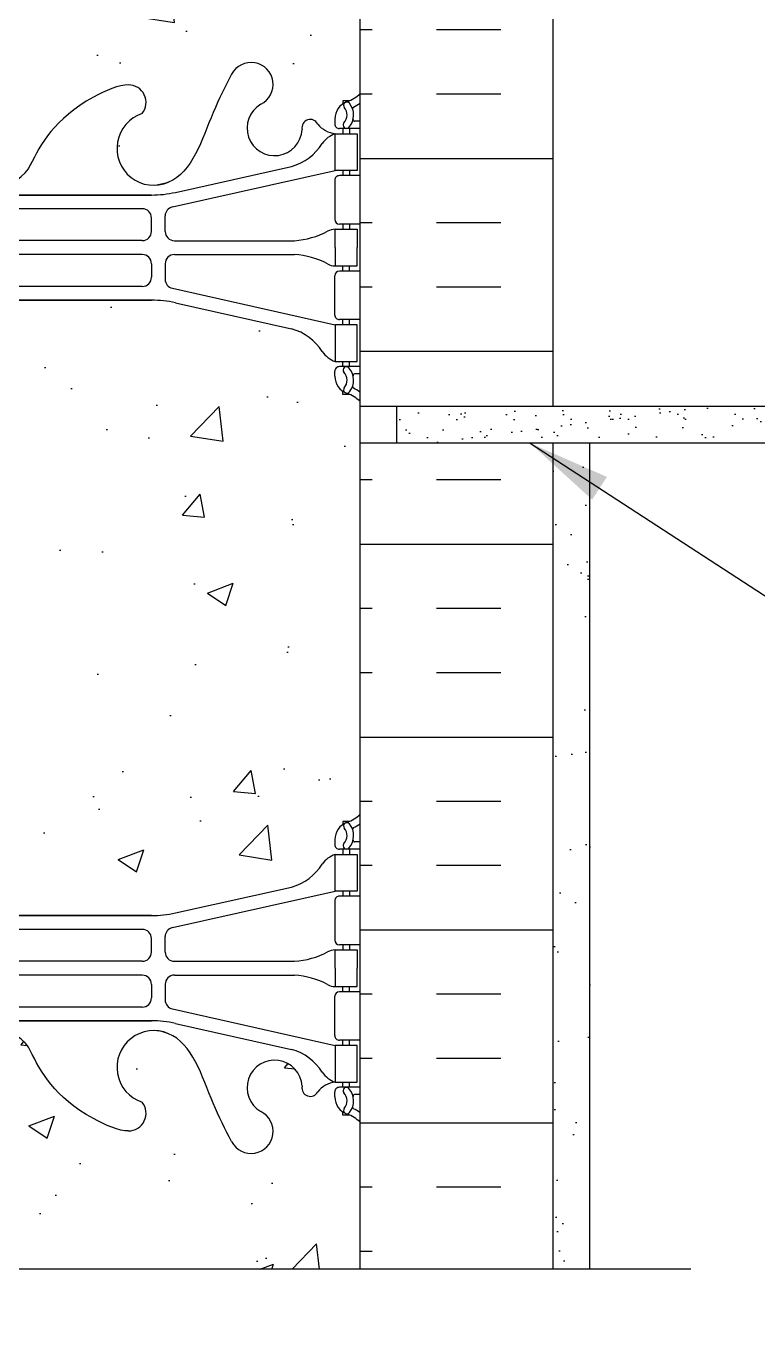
# Model space of a CAD drawing. Header units: inches. Extents: x 155.9 to 213, y 121.3 to 197.1.
# Drawn here: x 183.34 to 193.3, y 150.13 to 168.04 of the extents above; entities that cross this region are included whole.
import ezdxf

# ---------------------------------------------------------------- set-up
doc = ezdxf.new("R2010")
doc.units = ezdxf.units.IN
doc.header["$LTSCALE"] = 0.5
doc.header["$MEASUREMENT"] = 0
for name, color, linetype in [('HATCH', 12, 'Continuous'), ('line25', 2, 'Continuous'), ('LINE50', 5, 'Continuous'), ('LINE9', 9, 'Continuous'), ('TEXT', 4, 'Continuous'), ('Web_Edge', 9, 'Continuous')]:
    doc.layers.add(name, color=color, linetype=linetype)
doc.styles.add('DIM', font='romans.shx', dxfattribs={"width": 0.7})
doc.dimstyles.new('ext_12', dxfattribs={"dimscale": 12, "dimtxt": 0.075, "dimasz": 0.09375, "dimexe": 0.09375, "dimexo": 0.0625, "dimgap": 0.0625, "dimtad": 1, "dimdec": 1, "dimzin": 2, "dimdsep": 46, "dimlunit": 4, "dimtxsty": 'DIM', "dimcen": 0.09, "dimdle": 0.09375, "dimclrt": 4, "dimadec": 0, "dimazin": 0, "dimtfac": 1, "dimtdec": 1, "dimtmove": 2, "dimatfit": 3, "dimfxl": 1, "dimfrac": 2, "dimtolj": 1, "dimtzin": 0, "dimarcsym": 0})
pattern_1 = [(49.99999999999999, (0, 0), (3.586300913003767, -0.3137606749129755), [0.375, -4.125]), (355, (0, 0), (-0.693756668065, 3.760960668500059), [0.3, -3.3]), (100.45144446, (0.298858405, -0.02614672), (2.89254423363556, 3.447199954843147), [0.3187009599999999, -3.505710559999999]), (46.18420000000001, (0, 1), (5.336206653357862, -0.8275964039653827), [0.5625, -6.1875]), (96.63563549, (0.444683725, 0.931033465), (4.673309728371142, 4.870593003872752), [0.47805171, -5.258568799999999]), (351.1841639899999, (0, 1), (4.673309725273866, 4.870593001349951), [0.45, -4.950000005]), (21, (0.5, 0.75), (2.984535260592308, -2.013094453326694), [0.375, -4.125]), (326.0000000000001, (0.5, 0.75), (1.216576659607909, 3.625750225234265), [0.3, -3.3]), (71.45144474, (0.74871127, 0.58224213), (4.201111883649856, 1.612655764031769), [0.31870095, -3.50571056]), (37.50000000000001, (0, 0), (0.06079927658645334, 1.664469269156557), [0, -3.26, 0, -3.35, 0, -3.3125]), (7.499999999999999, (0, 0), (1.315347687210743, 1.972058559411801), [0, -1.91, 0, -3.185, 0, -1.2625]), (327.5, (-1.115, 0), (2.669112180862045, -0.1127743586718988), [0, -1.25, 0, -3.9, 0, -5.175]), (317.5, (-1.615, 0), (2.915930846711931, 0.5005249116615886), [0, -1.625, 0, -2.59, 0, -3.675])]

# ---------------------------------------------------------------- blocks, each defined once
blk = doc.blocks.new('12-inch Hinge Pin Web')
at = {"layer": 'Web_Edge'}
for p, q in [((361.6774301884137, 208.9047742331155), (361.5874301884131, 208.9047742331224)), ((361.5874301884131, 208.9047742331224), (361.5874301884103, 208.8630481731983)), ((361.4774301883943, 208.6559250214344), (361.4774301883907, 208.5884250214182)), ((361.8234331852735, 208.6259250214153), (361.7455546520048, 208.6259250214154)), ((361.8234331852735, 208.5259250214154), (361.5399301883907, 208.5259250214153)), ((361.5874301883885, 208.5259250214153), (361.587430188384, 208.4559250214153)), ((361.6774301884137, 208.5259250214153), (361.6774301884137, 208.4559250214153)), ((359.3082205125368, 207.6575757747597), (360.8890160885232, 208.0105349874595)), ((359.264866896968, 207.4592951719615), (361.4824301883985, 207.9559250214153)), ((361.4774301883907, 207.8234250214154), (361.4774301883907, 207.2884250214154)), ((361.8234331852735, 207.8859250214153), (361.5399301883907, 207.8859250214154)), ((361.5874301883503, 207.9559250214153), (361.5874301883458, 207.8859250214154)), ((361.6774301884137, 207.9559250214153), (361.6774301884137, 207.8859250214154)), ((355.8234331852739, 207.6215278584329), (358.9813500539315, 207.6215278584328)), ((358.9813500539315, 207.621527858433), (356.823429071391, 207.6215278584329)), ((358.8546844347232, 207.4348943433814), (356.1354033572399, 207.4348943433815)), ((358.979684434724, 207.1258960433812), (358.9796844347231, 207.3098943433814)), ((359.1671843447228, 207.1250288084329), (359.1671843447223, 207.3373166613615)), ((361.8234331852735, 207.2259250214153), (361.5399301883907, 207.2259250214154)), ((361.587430188303, 207.2259250214154), (361.5874301882985, 207.1559250214155)), ((361.6774301884141, 207.2259250214155), (361.6774301884141, 207.1559250214155)), ((358.854684434724, 207.0008960433815), (356.1354033572399, 207.0008960433816)), ((359.2921843447227, 207.0000288084329), (360.9297060885217, 207.0000288084329)), ((358.854684434724, 206.8109539994495), (356.1354033572399, 206.8109539994494)), ((359.2921843447227, 206.8118212343981), (360.9297060885217, 206.8118212343981)), ((358.979684434724, 206.6859539994497), (358.9796844347231, 206.5019556994496)), ((359.1671843447228, 206.6868212343981), (359.1671843447223, 206.4745333814694)), ((361.8234331852735, 206.5859250214156), (361.5399301883907, 206.5859250214155)), ((361.587430188303, 206.5859250214155), (361.5874301882985, 206.6559250214155)), ((361.6774301884141, 206.5859250214154), (361.6774301884141, 206.6559250214155)), ((361.4774301883907, 205.9884250214155), (361.4774301883907, 206.5234250214155)), ((358.8546844347232, 206.3769556994495), (356.1354033572399, 206.3769556994494)), ((359.264866896968, 206.3525548708694), (361.4824301883985, 205.8559250214156)), ((355.8234331852739, 206.190322184398), (358.9813500539315, 206.1903221843981)), ((358.9813500539315, 206.190322184398), (356.823429071391, 206.190322184398)), ((359.3082205125368, 206.1542742680712), (360.8890160885232, 205.8013150553714)), ((361.8234331852735, 205.9259250214156), (361.5399301883907, 205.9259250214155)), ((361.5874301883503, 205.8559250214156), (361.5874301883458, 205.9259250214155)), ((361.6774301884137, 205.8559250214156), (361.6774301884137, 205.9259250214156)), ((361.5874301883885, 205.2859250214157), (361.587430188384, 205.3559250214156)), ((361.6774301884137, 205.2859250214157), (361.6774301884137, 205.3559250214156)), ((361.4774301883943, 205.1559250213966), (361.4774301883907, 205.2234250214128)), ((361.8234331852735, 205.2859250214156), (361.5399301883907, 205.2859250214156)), ((361.8234331852735, 205.1859250214157), (361.7455546520048, 205.1859250214156)), ((361.5874301884131, 204.9070758097086), (361.5874301884103, 204.9488018696327)), ((361.6774301884137, 204.9070758097155), (361.5874301884131, 204.9070758097086)), ((361.6774301884137, 199.0970960414253), (361.5874301884131, 199.0970960414322)), ((361.5874301884131, 199.0970960414322), (361.5874301884103, 199.0553699815081)), ((361.4774301883943, 198.8482468297442), (361.4774301883907, 198.780746829728)), ((361.8234331852735, 198.7182468297252), (361.5399301883907, 198.7182468297251)), ((361.5874301883885, 198.7182468297251), (361.587430188384, 198.6482468297252)), ((361.6774301884137, 198.7182468297251), (361.6774301884137, 198.6482468297252)), ((361.8234331852735, 198.8182468297251), (361.7455546520048, 198.8182468297252)), ((359.264866896968, 197.6516169802713), (361.4824301883985, 198.1482468297251)), ((359.3082205125368, 197.8498975830695), (360.8890160885232, 198.2028567957694)), ((361.5874301883503, 198.1482468297251), (361.5874301883458, 198.0782468297253)), ((361.6774301884137, 198.1482468297251), (361.6774301884137, 198.0782468297252)), ((361.4774301883907, 198.0157468297253), (361.4774301883907, 197.4807468297252)), ((361.8234331852735, 198.0782468297251), (361.5399301883907, 198.0782468297253)), ((355.8234331852739, 197.8138496667428), (358.9813500539315, 197.8138496667426)), ((358.9813500539315, 197.8138496667428), (356.823429071391, 197.8138496667428)), ((358.8546844347232, 197.6272161516912), (356.1354033572399, 197.6272161516913)), ((358.979684434724, 197.3182178516911), (358.9796844347231, 197.5022161516912)), ((359.1671843447228, 197.3173506167427), (359.1671843447223, 197.5296384696714)), ((361.8234331852735, 197.4182468297252), (361.5399301883907, 197.4182468297252)), ((361.587430188303, 197.4182468297252), (361.5874301882985, 197.3482468297253)), ((361.6774301884141, 197.4182468297253), (361.6774301884141, 197.3482468297253)), ((358.854684434724, 197.1932178516913), (356.1354033572399, 197.1932178516914)), ((359.2921843447227, 197.1923506167427), (360.9297060885217, 197.1923506167427)), ((358.854684434724, 197.0032758077593), (356.1354033572399, 197.0032758077592)), ((359.2921843447227, 197.0041430427079), (360.9297060885217, 197.0041430427079)), ((358.979684434724, 196.8782758077595), (358.9796844347231, 196.6942775077594)), ((359.1671843447228, 196.8791430427079), (359.1671843447223, 196.6668551897792)), ((361.4774301883907, 196.1807468297253), (361.4774301883907, 196.7157468297254)), ((361.8234331852735, 196.7782468297254), (361.5399301883907, 196.7782468297254)), ((361.587430188303, 196.7782468297254), (361.5874301882985, 196.8482468297253)), ((361.6774301884141, 196.7782468297253), (361.6774301884141, 196.8482468297253)), ((358.8546844347232, 196.5692775077594), (356.1354033572399, 196.5692775077592)), ((359.264866896968, 196.5448766791793), (361.4824301883985, 196.0482468297255)), ((355.8234331852739, 196.3826439927079), (358.9813500539315, 196.3826439927079)), ((358.9813500539315, 196.3826439927078), (356.823429071391, 196.3826439927078)), ((359.3082205125368, 196.3465960763811), (360.8890160885232, 195.9936368636812)), ((361.8234331852735, 196.1182468297255), (361.5399301883907, 196.1182468297253)), ((361.5874301883503, 196.0482468297255), (361.5874301883458, 196.1182468297253)), ((361.6774301884137, 196.0482468297255), (361.6774301884137, 196.1182468297254)), ((361.8234331852735, 195.4782468297254), (361.5399301883907, 195.4782468297255)), ((361.5874301883885, 195.4782468297255), (361.587430188384, 195.5482468297255)), ((361.6774301884137, 195.4782468297255), (361.6774301884137, 195.5482468297255)), ((361.4774301883943, 195.3482468297064), (361.4774301883907, 195.4157468297226)), ((361.8234331852735, 195.3782468297255), (361.7455546520048, 195.3782468297254)), ((361.5874301884131, 195.0993976180184), (361.5874301884103, 195.1411236779425)), ((361.6774301884137, 195.0993976180253), (361.5874301884131, 195.0993976180184))]:
    blk.add_line(p, q, dxfattribs=at)
for points in [[(361.7824301883987, 207.9559250214153), (361.4824301883985, 207.9559250214153), (361.4824301883985, 208.4559250214153), (361.7824301883987, 208.4559250214153)], [(361.7824301883987, 205.8559250214156), (361.4824301883985, 205.8559250214156), (361.4824301883985, 205.3559250214156), (361.7824301883987, 205.3559250214156)], [(361.7824301883987, 198.1482468297251), (361.4824301883985, 198.1482468297251), (361.4824301883985, 198.6482468297252), (361.7824301883987, 198.6482468297252)], [(361.7824301883987, 196.0482468297255), (361.4824301883985, 196.0482468297255), (361.4824301883985, 195.5482468297255), (361.7824301883987, 195.5482468297255)]]:
    blk.add_lwpolyline(points, close=True, dxfattribs=at)
for points in [[(361.4824301883134, 206.9059250214155), (361.4824301883134, 207.1559250214155), (361.7824301883136, 207.1559250214155), (361.7824301883136, 206.9059250214155)], [(361.4824301883134, 206.9059250214155), (361.4824301883134, 206.6559250214155), (361.7824301883136, 206.6559250214155), (361.7824301883136, 206.9059250214155)], [(361.4824301883134, 197.0982468297253), (361.4824301883134, 197.3482468297253), (361.7824301883136, 197.3482468297253), (361.7824301883136, 197.0982468297253)], [(361.4824301883134, 197.0982468297253), (361.4824301883134, 196.8482468297253), (361.7824301883136, 196.8482468297253), (361.7824301883136, 197.0982468297253)]]:
    blk.add_lwpolyline(points, dxfattribs=at)
for centre, radius, start, end in [((360.3374263180354, 209.1260630953563), 0.2998437988832181, 296.0574849726507, 152.4030314163766), ((358.6646000871478, 208.8790913574379), 0.2420270174843613, 321.7672916529428, 90.00000001035363), ((361.7274301883943, 208.6559250214153), 0.2500000000000014, 109.4712206352944, 179.9999999956455), ((361.4774301883843, 209.3630318025983), 0.5000000000000028, 289.4712206352943, 313.7891111703717), ((359.0109331852739, 208.2543425066669), 0.5, 108.2063345100104, 293.7861334876688), ((360.6573898695069, 208.5323721380936), 0.375, 120.1324709787023, 357.0762926848859), ((361.6414891509942, 208.8413811210873), 0.04500919725254076, 40.81210079798057, 218.5519993540077), ((361.4837227799392, 208.7104844277484), 0.1600000000000009, 317.5391321572474, 39.99992280104471), ((361.4837227799392, 208.7104844277484), 0.2500000000000014, 317.539132157214, 39.88548800373672), ((361.7395123989434, 208.8000141938874), 0.02103171283708733, 116.0042723403112, 196.5359959553802), ((361.4774301883843, 209.3630318025983), 0.6000000000000033, 294.9252292854779, 305.2167839521497), ((356.8859331852739, 208.2543425066669), 0.5, 135.8124932882481, 335.1810110614371), ((361.1427394444863, 208.5371772498061), 0.1133920476497537, 25.94305594483352, 192.1844276949005), ((361.5199658704679, 208.8054763707479), 0.3515609097277899, 218.4668593616773, 263.8709246302991), ((361.5399301883907, 208.5884250214153), 0.06250000000000035, 179.9999999973994, 270), ((361.6349591894103, 208.5720916950984), 0.04500000000006074, 137.5391321572821, 317.5391321569778), ((361.7453506561813, 208.6455074806217), 0.01958352171754361, 164.5099000626858, 270.5968441877207), ((361.6048388395564, 208.113321158895), 0.3638149041640676, 109.6612587265501, 145.022486251822), ((360.6817199442382, 208.7245512102296), 0.7434990637615112, 286.1892885424992, 327.2080834721866), ((361.5399301883907, 207.8234250214154), 0.06250000000000035, 89.99999999996743, 180), ((358.9813500539315, 209.121527858433), 1.500000000000008, 270, 282.5865204707835), ((359.2921843447223, 207.3373166613615), 0.1250000000000007, 102.6232700966035, 180), ((358.8546844347232, 207.3098943433814), 0.1250000000000007, 0, 90), ((361.5399301883907, 207.2884250214154), 0.06250000000000035, 180, 269.9999999999674), ((358.854684434724, 207.1258960433815), 0.1250000000000007, 270, 359.9999999998876), ((359.2921843447227, 207.1250288084329), 0.1250000000000007, 180, 270), ((360.8409552688993, 208.1668798243626), 1.170221347164704, 274.3495487562723, 297.3634518219331), ((361.4865529434003, 206.937241362026), 0.2187225182587982, 91.0800463449481, 119.506253411444), ((358.854684434724, 206.6859539994495), 0.1250000000000007, 1.123626357867431e-10, 90), ((359.2921843447227, 206.6868212343981), 0.1250000000000007, 90, 180), ((360.8409552688993, 205.6449702184683), 1.170221347164704, 62.63654817806689, 85.65045124372773), ((361.4865529434003, 206.8746086808049), 0.2187225182587982, 240.493746588556, 268.9199536550519), ((361.5399301883907, 206.5234250214155), 0.06250000000000035, 90.00000000003257, 180), ((358.8546844347232, 206.5019556994496), 0.1250000000000007, 270, 0), ((359.2921843447223, 206.4745333814694), 0.1250000000000007, 180, 257.3767299033964), ((358.9813500539315, 204.690322184398), 1.500000000000008, 77.41347952921328, 90), ((361.5399301883907, 205.9884250214155), 0.06250000000000035, 180, 270.0000000000326), ((360.6817199442382, 205.0872988326014), 0.7434990637615112, 32.79191652781341, 73.81071145750072), ((361.6048388395564, 205.6985288839359), 0.3638149041640676, 214.977513748178, 250.3387412734565), ((361.5399301883907, 205.2234250214156), 0.06250000000000035, 90, 180.0000000026006), ((361.7274301883943, 205.1559250214156), 0.2500000000000014, 180.0000000043545, 250.5287793647056), ((361.6349591894103, 205.2397583477325), 0.04500000000006074, 42.46086784302224, 222.4608678427179), ((361.4837227799392, 205.1013656150825), 0.1600000000000009, 320.0000771989552, 42.46086784275256), ((361.4837227799392, 205.1013656150825), 0.2500000000000014, 320.1145119962633, 42.46086784278597), ((361.7453506561813, 205.1663425622093), 0.01958352171754361, 89.40315581227925, 195.4900999373142), ((361.6414891509942, 204.9704689217436), 0.04500919725254076, 141.448000645991, 319.1878992020194), ((361.7395123989434, 205.0118358489436), 0.02103171283708733, 163.4640040446199, 243.9957276596888), ((361.4774301883843, 204.4488182402326), 0.6000000000000033, 54.78321604785024, 65.07477071452212), ((361.4774301883843, 204.4488182402326), 0.5000000000000028, 46.21088882962825, 70.52877936470564), ((361.7274301883943, 198.8482468297251), 0.2500000000000014, 109.4712206352944, 179.9999999956455), ((361.6414891509942, 199.0337029293971), 0.04500919725254076, 40.81210079798057, 218.5519993540077), ((361.4774301883843, 199.5553536109081), 0.5000000000000028, 289.4712206352943, 313.7891111703717), ((361.4837227799392, 198.9028062360583), 0.2500000000000014, 317.5391321572152, 39.88548800373672), ((361.4774301883843, 199.5553536109081), 0.6000000000000033, 294.9252292854779, 305.2167839521497), ((361.4837227799392, 198.9028062360583), 0.1600000000000009, 317.5391321572474, 39.99992280104347), ((361.7395123989434, 198.9923360021972), 0.02103171283708733, 116.0042723403112, 196.5359959553818), ((361.5399301883907, 198.7807468297251), 0.06250000000000035, 179.999999997401, 270), ((361.6349591894103, 198.7644135034083), 0.04500000000006074, 137.5391321572821, 317.5391321569778), ((361.7453506561813, 198.8378292889315), 0.01958352171754361, 164.5099000626874, 270.5968441877207), ((360.6817199442382, 198.9168730185394), 0.7434990637615112, 286.1892885424992, 327.2080834721852), ((361.6048388395564, 198.3056429672049), 0.3638149041640676, 109.6612587265434, 145.022486251822), ((361.5399301883907, 198.0157468297253), 0.06250000000000035, 89.99999999996743, 180), ((358.9813500539315, 199.3138496667428), 1.500000000000008, 270, 282.5865204707868), ((358.8546844347232, 197.5022161516912), 0.1250000000000007, 0, 90), ((359.2921843447223, 197.5296384696714), 0.1250000000000007, 102.6232700966035, 180), ((361.5399301883907, 197.4807468297252), 0.06250000000000035, 180, 269.9999999999674), ((358.854684434724, 197.3182178516913), 0.1250000000000007, 270, 359.9999999998893), ((359.2921843447227, 197.3173506167427), 0.1250000000000007, 180, 270), ((360.8409552688993, 198.3592016326724), 1.170221347164704, 274.3495487562723, 297.3634518219331), ((361.4865529434003, 197.1295631703358), 0.2187225182587982, 91.0800463449481, 119.5062534114412), ((358.854684434724, 196.8782758077593), 0.1250000000000007, 1.107341917898338e-10, 90), ((359.2921843447227, 196.8791430427079), 0.1250000000000007, 90, 180), ((360.8409552688993, 195.8372920267782), 1.170221347164704, 62.63654817806689, 85.65045124372773), ((361.4865529434003, 197.0669304891148), 0.2187225182587982, 240.4937465885588, 268.9199536550519), ((361.5399301883907, 196.7157468297254), 0.06250000000000035, 90.00000000003257, 180), ((358.8546844347232, 196.6942775077594), 0.1250000000000007, 270, 0), ((359.2921843447223, 196.6668551897792), 0.1250000000000007, 180, 257.3767299033997), ((358.9813500539315, 194.8826439927078), 1.500000000000008, 77.41347952921645, 90), ((356.8859331852739, 195.7498293444739), 0.5, 24.8189889385629, 224.1875067117553), ((359.0109331852739, 195.7498293444739), 0.5, 66.21386651233118, 251.7936654899896), ((361.5399301883907, 196.1807468297253), 0.06250000000000035, 180, 270.0000000000326), ((360.6817199442382, 195.2796206409112), 0.7434990637615112, 32.79191652781478, 73.81071145750072), ((360.6573898695069, 195.4717997130471), 0.375, 2.923707315112467, 239.8675290213013), ((361.6048388395564, 195.8908506922457), 0.3638149041640676, 214.977513748178, 250.3387412734499), ((361.1427394444863, 195.4669946013346), 0.1133920476497537, 167.8155723050995, 334.056944055165), ((361.5199658704679, 195.1986954803929), 0.3515609097277899, 96.12907536970084, 141.5331406383239), ((361.5399301883907, 195.4157468297255), 0.06250000000000035, 90, 180.000000002599), ((361.6349591894103, 195.4320801560423), 0.04500000000006074, 42.46086784302224, 222.4608678427179), ((361.4837227799392, 195.2936874233924), 0.2500000000000014, 320.1145119962633, 42.46086784278477), ((361.7274301883943, 195.3482468297255), 0.2500000000000014, 180.0000000043545, 250.5287793647056), ((361.4837227799392, 195.2936874233924), 0.1600000000000009, 320.0000771989565, 42.46086784275256), ((361.7453506561813, 195.3586643705191), 0.01958352171754361, 89.40315581227925, 195.4900999373126), ((358.6646000871478, 195.1250804937029), 0.2420270174843613, 269.9999999896431, 38.23270834705724), ((360.3374263180354, 194.8781087557845), 0.2998437988832181, 207.5969685836234, 63.94251502734924), ((361.6414891509942, 195.1627907300535), 0.04500919725254076, 141.4480006459923, 319.1878992020194), ((361.4774301883843, 194.6411400485425), 0.5000000000000028, 46.21088882962825, 70.52877936470564), ((361.7395123989434, 195.2041576572534), 0.02103171283708733, 163.4640040446183, 243.9957276596888), ((361.4774301883843, 194.6411400485425), 0.6000000000000033, 54.78321604785024, 65.07477071452212)]:
    blk.add_arc(centre, radius, start, end, dxfattribs=at)
for points, knots in [([(360.0716963208082, 209.2649654794336), (359.985691263466, 209.0983512943824), (359.732685583084, 208.6082134286233), (359.5187432924778, 207.8588275767364), (359.1087207944523, 207.7644361799148), (359.0519669471153, 207.7560291209454)], [0, 0, 0, 0, 0.5792108788750416, 1.703895643153065, 1.875320924960458, 1.875320924960458, 1.875320924960458, 1.875320924960458]), ([(358.6646000871478, 209.1211183749223), (358.5436255257474, 209.1230971619455), (357.7101502501199, 208.7656105804198), (357.4709186165882, 208.3089673060354), (357.3303656261468, 208.0255769689142)], [0.038125052948749, 0.038125052948749, 0.038125052948749, 0.038125052948749, 0.3206625196127232, 1.258118572087025, 1.258118572087025, 1.258118572087025, 1.258118572087025]), ([(360.0716963208082, 194.7392063717072), (359.985691263466, 194.9058205567584), (359.732685583084, 195.3959584225175), (359.5187432924778, 196.1453442744044), (359.1087207944523, 196.2397356712259), (359.0519669471153, 196.2481427301954)], [0, 0, 0, 0, 0.5792108788750416, 1.703895643153065, 1.875320924960458, 1.875320924960458, 1.875320924960458, 1.875320924960458]), ([(358.6646000871478, 194.8830534762185), (358.5436255257474, 194.8810746891953), (357.7101502501199, 195.238561270721), (357.4709186165882, 195.6952045451054), (357.3303656261468, 195.9785948822266)], [0.038125052948749, 0.038125052948749, 0.038125052948749, 0.038125052948749, 0.3206625196127232, 1.258118572087025, 1.258118572087025, 1.258118572087025, 1.258118572087025])]:
    blk.add_open_spline(points, degree=3, knots=knots, dxfattribs=at)
for points in [[(358.9796843447227, 207.1308959133815), (358.9796845247227, 207.3048942033815)], [(358.9796843447227, 206.6809541294494), (358.9796845247227, 206.5069558394494)], [(358.9796843447227, 197.3232177216913), (358.9796845247227, 197.4972160116913)], [(358.9796843447227, 196.8732759377592), (358.9796845247227, 196.6992776477593)]]:
    blk.add_open_spline(points, degree=1, dxfattribs=at)

msp = doc.modelspace()

# ---------------------------------------------------------------- hatches: boundary and pattern name
at = {"layer": 'HATCH'}
h = msp.add_hatch(dxfattribs=at)
h.set_pattern_fill('AR-CONC', color=256, scale=0.5)
h.set_pattern_definition(pattern_1)
edge = h.paths.add_edge_path()
edge.add_line((187.887404995005, 169.1287457270382), (187.887404995005, 169.8881344090313))
edge.add_line((187.887404995005, 169.8881344090313), (187.8024086149696, 169.6274788435886))
edge.add_arc((187.7524086149676, 169.6541455102507), 0.05666666666621056, 208.0724869357735, 331.92751306921497, ccw=False)
edge.add_line((187.702408614968, 169.6274788435843), (187.6534955714897, 169.7774788435847))
edge.add_line((187.6534955714897, 169.7774788435847), (187.5274086149682, 169.7774788435846))
edge.add_arc((187.5274086149682, 169.8274788435846), 0.05000000000001138, 180.0000000003257, 270.00000000006514, ccw=False)
edge.add_line((187.4774086149681, 169.8274788435843), (187.477408614968, 169.8574788435847))
edge.add_line((187.477408614968, 169.8574788435847), (187.3774086149681, 169.8574788435846))
edge.add_line((187.3774086149681, 169.8574788435846), (187.3774086149697, 171.3467884795034))
edge.add_arc((187.2031236746162, 171.2705377020535), 0.1902351741811455, 23.62968568312836, 85.69390720185356)
edge.add_arc((187.2465798488106, 171.6582981549126), 0.2001991447122074, 172.8928574406692, 261.62120110484034, ccw=False)
edge.add_arc((186.6734070531684, 171.6639405141246), 0.3750000000000501, 2.923707316327334, 239.8675290213131)
edge.add_arc((186.3997560177436, 171.0590020689579), 0.2933208100659982, -154.20161472819245, 73.07311694850449, ccw=False)
edge.add_spline(control_points=[(186.135670188703, 170.9313471727846), (186.0496651313606, 171.0979613578358), (185.7966594509788, 171.5880992235943), (185.60227387569, 172.2689828372059), (185.2765689778638, 172.3994987983462)], knot_values=[0, 0, 0, 0, 0.5792108788750416, 1.7038956431508, 1.7038956431508, 1.7038956431508, 1.703895643153065], degree=3, periodic=0)
edge.add_spline(control_points=[(185.2765689778631, 172.3994987983465), (185.22692479696, 172.4193921374667), (185.1726946623471, 172.4318764723034), (185.1159408150102, 172.4402835312728)], knot_values=[1.7038956431508, 1.7038956431508, 1.7038956431508, 1.703895643153065, 1.875320924960458, 1.875320924960458, 1.875320924960458, 1.875320924960458], degree=3, periodic=0)
edge.add_arc((185.0749070531688, 171.9419701455514), 0.4999999999999881, 85.29258300204106, 251.7936654899545)
edge.add_arc((184.7285739550425, 171.3172212947803), 0.2420270174843506, -90, 38.23270834709638, ccw=False)
edge.add_spline(control_points=[(184.7285739550425, 171.075194277296), (184.607599393642, 171.0732154902728), (183.7882801496225, 171.4246303963746), (183.5431902899273, 171.8718623759096), (183.4037262602112, 172.1518466028288)], knot_values=[0.038125052948749, 0.038125052948749, 0.038125052948749, 0.038125052948749, 0.3206625196127232, 1.237397781293114, 1.237397781293114, 1.237397781293114, 1.237397781293114], degree=3, periodic=0)
edge.add_arc((182.9499070531688, 171.9419701455514), 0.4999999999999946, 24.81898893813002, 224.1875067117093)
edge.add_spline(control_points=[(182.5913757497838, 171.5934657632359), (182.6990041229842, 171.4304973363667), (183.0589874344378, 171.3398324350815), (183.1356546810239, 170.8442669401348), (182.5874952666677, 170.6084142516538), (182.1837016932741, 170.5799344236455), (181.8874070531688, 170.5590365665572)], knot_values=[0.2294066276059699, 0.2294066276059699, 0.2294066276059699, 0.2294066276059699, 0.8444317149509691, 1.128849112252439, 1.464330773214601, 2.389004302115073, 2.389004302115073, 2.389004302115073, 2.389004302115073], degree=3, periodic=0)
edge.add_spline(control_points=[(181.8874070531688, 170.5590365665572), (181.5911124130635, 170.5799344236455), (181.1873188396699, 170.6084142516538), (180.6391594253137, 170.8442669401348), (180.7158266718994, 171.3398324350815), (181.0758099833529, 171.4304973363667), (181.1834383565534, 171.5934657632359)], knot_values=[0.2294066276059699, 0.2294066276059699, 0.2294066276059699, 0.2294066276059699, 1.154080156506442, 1.489561817468604, 1.773979214770074, 2.389004302115073, 2.389004302115073, 2.389004302115073, 2.389004302115073], degree=3, periodic=0)
edge.add_arc((180.8249070531688, 171.9419701455514), 0.4999999999999946, 315.8124932879591, 515.181011060152)
edge.add_spline(control_points=[(180.3710878461325, 172.1518466028421), (180.2316238164158, 171.8718623759205), (179.9865339567246, 171.4246303963788), (179.1672147126951, 171.0732154902728), (179.0462401512946, 171.075194277296)], knot_values=[0.03812505294874891, 0.03812505294874891, 0.03812505294874891, 0.03812505294874891, 0.9548603146436433, 1.237397781307618, 1.237397781307618, 1.237397781307618, 1.237397781307618], degree=3, periodic=0)
edge.add_arc((179.0462401512946, 171.3172212947803), 0.2420270174843507, 141.7672916529656, 270, ccw=False)
edge.add_arc((178.6999070531688, 171.9419701455514), 0.4999999999999881, 288.2063345099702, 454.7074169979589)
edge.add_spline(control_points=[(178.6588732913274, 172.4402835312728), (178.6021194439914, 172.4318764723036), (178.5478893093805, 172.4193921374674), (178.498245128479, 172.3994987983484)], knot_values=[1.703895643153065, 1.703895643153065, 1.703895643153065, 1.703895643153065, 1.875320924956277, 1.875320924956277, 1.875320924956277, 1.875320924960458], degree=3, periodic=0)
edge.add_spline(control_points=[(178.4982451284777, 172.399498798348), (178.1725402306481, 172.2689828372094), (177.9781546553586, 171.588099223595), (177.7251489749765, 171.0979613578358), (177.6391439176341, 170.9313471727846)], knot_values=[0, 0, 0, 4.18154399994819e-12, 1.124684764282205, 1.703895643157246, 1.703895643157246, 1.703895643157246, 1.703895643157246], degree=3, periodic=0)
edge.add_arc((177.3750580885926, 171.0590020689581), 0.2933208100657373, 106.926883051401, 334.20161471939815, ccw=False)
edge.add_arc((177.1014070531683, 171.6639405141246), 0.3750000000000003, 300.1324709787069, 537.076292684907)
edge.add_arc((176.5282342575252, 171.658298154909), 0.2001991447122156, -81.61995656525488, 7.1071425580433925, ccw=False)
edge.add_arc((176.5716863153379, 171.2705377020535), 0.1902351741811356, 94.30355009334201, 156.368369114964)
edge.add_line((176.3974039638124, 171.3467943964642), (176.3974013750419, 169.8574788435846))
edge.add_line((176.3974013750419, 169.8574788435846), (176.297401375042, 169.8574788435847))
edge.add_line((176.297401375042, 169.8574788435847), (176.2974013750418, 169.8274788435846))
edge.add_arc((176.2474013750418, 169.8274788435846), 0.05000000000001137, -90.00000000006509, 0, ccw=False)
edge.add_line((176.2474013750417, 169.7774788435846), (176.1213144185202, 169.7774788435847))
edge.add_line((176.1213144185202, 169.7774788435847), (176.072401375042, 169.6274788435843))
edge.add_arc((176.0224013750423, 169.6541455102507), 0.05666666666621055, 208.0724869307597, 331.92751306425185, ccw=False)
edge.add_line((175.9724013750404, 169.6274788435886), (175.887404995005, 169.8881344090312))
edge.add_line((175.887404995005, 169.8881344090312), (175.887404995005, 169.1287457270382))
edge.add_line((175.887404995005, 169.1287457270382), (175.887404995005, 167.1287457270383))
edge.add_arc((176.2334079918947, 167.4896916040661), 0.4999999999999967, 226.2108888296098, 246.4218215181393)
edge.add_line((176.0334079918654, 167.0314340345833), (176.1234079918659, 167.0314340345902))
edge.add_line((176.1234079918659, 167.0314340345902), (176.1234079918686, 166.989707974666))
edge.add_arc((175.9834079918846, 166.7825848228831), 0.2500000000000004, 3.035381723748287e-09, 55.944202261869975, ccw=False)
edge.add_line((176.2334079918846, 166.7825848228964), (176.2334079918882, 166.7150848228865))
edge.add_arc((176.1709079918882, 166.7150848228831), 0.06250000000000266, -90.00000000002598, 3.100524281762773e-09, ccw=False)
edge.add_line((176.1709079918882, 166.6525848228831), (176.1234079918904, 166.6525848228831))
edge.add_line((176.1234079918904, 166.6525848228831), (176.1234079918949, 166.5825848228831))
edge.add_line((176.1234079918949, 166.5825848228831), (176.2284079918805, 166.5825848228831))
edge.add_arc((176.190872309811, 166.9321361722156), 0.3515609097277761, 276.1290753697067, 321.5331406383291)
edge.add_arc((176.5680987357926, 166.6638370512739), 0.1133920476497552, -12.184427694826923, 154.0569440551561, ccw=False)
edge.add_arc((177.053448310772, 166.6590319395614), 0.3749999999999948, 182.9237073150973, 419.8675290209758)
edge.add_arc((177.3734118622435, 167.2527228968241), 0.2998437988832194, 27.596968582755323, 243.942515027772, ccw=False)
edge.add_spline(control_points=[(177.6391418594707, 167.3916252809014), (177.7251469168129, 167.2250110958502), (177.9781525971948, 166.7348732300913), (178.1725381724839, 166.0539896164788), (178.4982430703114, 165.9234736553392)], knot_values=[0, 0, 0, 0, 0.5792108788750416, 1.703895643152458, 1.703895643152458, 1.703895643152458, 1.703895643153065], degree=3, periodic=0)
edge.add_spline(control_points=[(178.4982430703116, 165.9234736553391), (178.5478872512143, 165.9035803162192), (178.6021173858266, 165.8910959813826), (178.6588712331636, 165.8826889224132)], knot_values=[1.703895643152458, 1.703895643152458, 1.703895643152458, 1.703895643153065, 1.875320924960458, 1.875320924960458, 1.875320924960458, 1.875320924960458], degree=3, periodic=0)
edge.add_arc((178.699904995005, 166.3810023081347), 0.5000000000000043, 265.292583002087, 431.7936654899896)
edge.add_arc((179.0462380931311, 167.0057511589057), 0.2420270174843603, 90, 218.2327083470586, ccw=False)
edge.add_spline(control_points=[(179.0462380931311, 167.2477781763901), (179.1672126545315, 167.2497569634132), (179.9865318985536, 166.8983420573105), (180.2316217582478, 166.4511100777738), (180.3710857879639, 166.1711258508541)], knot_values=[0.038125052948749, 0.038125052948749, 0.038125052948749, 0.038125052948749, 0.3206625196127232, 1.237397781296438, 1.237397781296438, 1.237397781296438, 1.237397781296438], degree=3, periodic=0)
edge.add_arc((180.824904995005, 166.3810023081347), 0.5000000000000004, 204.8189889387028, 404.1875067117508)
edge.add_spline(control_points=[(181.18343629839, 166.7295066904501), (181.0758079251893, 166.8924751173193), (180.7158246137357, 166.9831400186046), (180.6391573671499, 167.4787055135513), (181.1873167815062, 167.7145582020323), (181.5911103548997, 167.7430380300405), (181.887404995005, 167.7639358871289)], knot_values=[0.2294066276059699, 0.2294066276059699, 0.2294066276059699, 0.2294066276059699, 0.8444317149509691, 1.128849112252439, 1.464330773214601, 2.389004302115073, 2.389004302115073, 2.389004302115073, 2.389004302115073], degree=3, periodic=0)
edge.add_spline(control_points=[(181.887404995005, 167.7639358871289), (182.1836996351103, 167.7430380300405), (182.5874932085039, 167.7145582020323), (183.1356526228601, 167.4787055135513), (183.0589853762743, 166.9831400186046), (182.6990020648207, 166.8924751173193), (182.5913736916201, 166.7295066904501)], knot_values=[0.2294066276059699, 0.2294066276059699, 0.2294066276059699, 0.2294066276059699, 1.154080156506442, 1.489561817468604, 1.773979214770074, 2.389004302115073, 2.389004302115073, 2.389004302115073, 2.389004302115073], degree=3, periodic=0)
edge.add_arc((182.949904995005, 166.3810023081347), 0.5000000000000003, 135.8124932882493, 335.1810110613001)
edge.add_spline(control_points=[(183.4037242020463, 166.1711258508545), (183.5431882317625, 166.4511100777742), (183.7882780914568, 166.8983420573106), (184.6075973354786, 167.2497569634132), (184.7285718968789, 167.2477781763901)], knot_values=[0.03812505294874891, 0.03812505294874891, 0.03812505294874891, 0.03812505294874891, 0.9548603146320483, 1.237397781296023, 1.237397781296023, 1.237397781296023, 1.237397781296023], degree=3, periodic=0)
edge.add_arc((184.7285718968789, 167.0057511589057), 0.2420270174843637, -38.232708347058576, 90, ccw=False)
edge.add_arc((185.074904995005, 166.3810023081347), 0.5000000000000043, 108.2063345100104, 274.707416997913)
edge.add_spline(control_points=[(185.1159387568465, 165.8826889224132), (185.1726926041834, 165.8910959813826), (185.2269227387958, 165.9035803162192), (185.2765669196986, 165.9234736553391)], knot_values=[1.703895643152458, 1.703895643152458, 1.703895643152458, 1.703895643152458, 1.875320924959852, 1.875320924960458, 1.875320924960458, 1.875320924960458], degree=3, periodic=0)
edge.add_spline(control_points=[(185.2765669196988, 165.9234736553392), (185.6022718175262, 166.0539896164788), (185.7966573928152, 166.7348732300913), (186.0496630731972, 167.2250110958502), (186.1356681305394, 167.3916252809014)], knot_values=[0, 6.064038160502605e-13, 6.064038160502605e-13, 6.064038160502605e-13, 1.124684764278023, 1.703895643153065, 1.703895643153065, 1.703895643153065, 1.703895643153065], degree=3, periodic=0)
edge.add_arc((186.4013981277666, 167.2527228968241), 0.2998437988832194, -63.94251502777678, 153.0375239744431, ccw=False)
edge.add_arc((186.7213616792381, 166.6590319395614), 0.3749999999999948, 120.1324709790242, 357.0762926849026)
edge.add_arc((187.2067112542174, 166.6638370512738), 0.1133920476497552, 25.94305594488901, 192.1844276948129, ccw=False)
edge.add_arc((187.5839376801991, 166.9321361722156), 0.3515609097277763, 218.4668593616608, 263.8709246302934)
edge.add_line((187.5464019981296, 166.5825848228831), (187.6514019981151, 166.5825848228831))
edge.add_line((187.6514019981151, 166.5825848228831), (187.6514019981197, 166.6525848228831))
edge.add_line((187.6514019981197, 166.6525848228831), (187.6039019981218, 166.6525848228831))
edge.add_arc((187.6039019981218, 166.7150848228831), 0.06250000000000266, 179.9999999968994, 270.00000000002603, ccw=False)
edge.add_line((187.5414019981218, 166.7150848228865), (187.5414019981255, 166.7825848228966))
edge.add_arc((187.7914019981255, 166.7825848228831), 0.2500000000000004, 124.05579773814799, 179.9999999969125, ccw=False)
edge.add_line((187.6514019981414, 166.989707974666), (187.6514019981442, 167.0314340345902))
edge.add_line((187.6514019981442, 167.0314340345902), (187.7414019981447, 167.0314340345833))
edge.add_arc((187.5414019981154, 167.4896916040661), 0.5000000000000028, 293.5781784818607, 313.7891111703625)
edge.add_line((187.887404995005, 167.1287457270381), (187.887404995005, 169.1287457270382))
h = msp.add_hatch(dxfattribs=at)
h.set_pattern_fill('INSUL', color=256, scale=7, style=0)
h.set_pattern_definition([(180, (3114.048986706488, -245.8807683356735), (0, 2.625), []), (180, (3114.048986706488, -245.0057683356735), (0, 2.625), [0.875, -0.875]), (180, (3114.048986706488, -244.1307683356735), (0, 2.625), [0.875, -0.875])])
h.paths.add_polyline_path([(187.887404995005, 162.8692316643269), (190.5124049950049, 162.8692316643268), (190.512404995005, 169.1287457270382), (190.074904995005, 169.1287457270382), (190.0749049950045, 169.6287457270383), (188.574904995005, 169.6287457270382), (188.574904995005, 169.1287457270382), (187.887404995005, 169.1287457270383)])
h.paths.add_polyline_path([(190.512404995005, 162.3692316643269), (187.887404995005, 162.3692316643269), (187.887404995005, 151.1287457270382), (188.574904995005, 151.1287457270383), (188.574904995005, 151.6287457270383), (190.0749049950045, 151.6287457270382), (190.074904995005, 151.1287457270382), (190.512404995005, 151.1287457270382)])
h = msp.add_hatch(dxfattribs=at)
h.set_pattern_fill('AR-CONC', color=256, scale=0.5)
h.set_pattern_definition(pattern_1)
h.paths.add_polyline_path([(187.887404995005, 162.9364239187284, 0.08841615068700237), (187.7414019981447, 163.0337356111832), (187.6514019981442, 163.0337356111764), (187.6514019981414, 163.0754616711005, -0.2490694201797325), (187.5414019981255, 163.2825848228699), (187.5414019981218, 163.35008482288, -0.4142135623889366), (187.6039019981218, 163.4125848228834), (187.6514019981197, 163.4125848228834), (187.6514019981151, 163.4825848228834), (187.5464019981305, 163.4825848228834, -0.1555286049744069), (187.3707090530844, 163.616630005812, 0.180914148681831), (186.9529878982545, 163.9279748568391), (185.3721923222678, 164.280934069539, 0.05497433642747122), (185.0453218636627, 164.3169819858657), (182.8874008811222, 164.3169819858658), (181.887404995005, 164.3169819858658), (178.7294881263474, 164.3169819858657, 0.05497433642748499), (178.4026176677423, 164.280934069539), (176.8218220917555, 163.9279748568391, 0.1809141486821954), (176.4041009369251, 163.6166300058111, -0.1555286049736408), (176.2284079918795, 163.4825848228834), (176.1234079918949, 163.4825848228834), (176.1234079918904, 163.4125848228834), (176.1709079918882, 163.4125848228834, -0.4142135623886973), (176.2334079918882, 163.3500848228801), (176.2334079918846, 163.2825848228701, -0.2490694201800405), (176.1234079918686, 163.0754616711005), (176.1234079918659, 163.0337356111764), (176.0334079918654, 163.0337356111832, 0.08841615068712125), (175.887404995005, 162.9364239187282), (175.887404995005, 157.3210675353481, 0.08841615068712208), (176.0334079918654, 157.2237558428931), (176.1234079918659, 157.2237558429), (176.1234079918686, 157.1820297829759, -0.2490694201800401), (176.2334079918846, 156.9749066312062), (176.2334079918882, 156.9074066311963, -0.4142135623889385), (176.1709079918882, 156.8449066311929), (176.1234079918904, 156.8449066311929), (176.1234079918949, 156.7749066311929), (176.2284079918795, 156.7749066311929, -0.1555286049737645), (176.4041009369252, 156.640861448265, 0.1809141486821314), (176.8218220917555, 156.3295165972372), (178.4026176677423, 155.9765573845373, 0.05497433642746913), (178.7294881263473, 155.9405094682106), (180.8874091088879, 155.9405094682105), (181.887404995005, 155.9405094682105), (185.0453218636626, 155.9405094682106, 0.05497433642748687), (185.3721923222678, 155.9765573845373), (186.9529878982545, 156.3295165972372, 0.1809141486817911), (187.3707090530843, 156.6408614482642, -0.1555286049744738), (187.5464019981305, 156.7749066311929), (187.6514019981151, 156.7749066311929), (187.6514019981197, 156.8449066311929), (187.6039019981218, 156.8449066311929, -0.4142135623889385), (187.5414019981218, 156.9074066311963), (187.5414019981255, 156.9749066312064, -0.2490694201797477), (187.6514019981414, 157.1820297829758), (187.6514019981442, 157.2237558429), (187.7414019981447, 157.2237558428931, 0.08841615068700223), (187.887404995005, 157.321067535348)])
h = msp.add_hatch(dxfattribs=at)
h.set_pattern_fill('AR-SAND', color=256, scale=0.25, style=0)
h.set_pattern_definition([(37.50000000000001, (126.0654568253569, 69.31233791417688), (-0.01574833952740204, 0.4817059422532897), [0, -0.38, 0, -0.425, 0, -0.40625]), (7.499999999999999, (126.0654568253569, 69.31233791417688), (0.4424441763169318, 0.7055365163074351), [0, -0.205, 0, -0.3425, 0, -0.13125]), (327.5, (125.7579568253569, 69.31233791417688), (0.7785354654378738, 0.001414763384241124), [0, -0.125, 0, -0.45, 0, -0.5875]), (317.5, (125.7579568253569, 69.31233791417688), (0.7515316511430733, 0.2194188912335623), [0, -0.0625, 0, -0.295, 0, -0.3375])])
h.paths.add_polyline_path([(207.0951296518111, 162.3692316643269), (207.0951296518112, 162.8692316643269), (188.3874049950049, 162.8692316643269), (188.3874049950049, 162.3692316643269)])
h = msp.add_hatch(dxfattribs=at)
h.set_pattern_fill('AR-SAND', color=256, scale=0.5, style=0)
h.set_pattern_definition([(37.50000000000001, (71.40300154775942, -18.10386336112401), (-0.03149667905480408, 0.9634118845065793), [0, -0.76, 0, -0.85, 0, -0.8125]), (7.499999999999999, (71.40300154775942, -18.10386336112401), (0.8848883526338636, 1.41107303261487), [0, -0.41, 0, -0.685, 0, -0.2625]), (327.5, (70.78800154775941, -18.10386336112401), (1.557070930875748, 0.002829526768482249), [0, -0.25, 0, -0.9, 0, -1.175]), (317.5, (70.78800154775941, -18.10386336112401), (1.503063302286147, 0.4388377824671246), [0, -0.125, 0, -0.59, 0, -0.675])])
h.paths.add_polyline_path([(191.012404995005, 162.3692316643269), (190.512404995005, 162.3692316643269), (190.512404995005, 159.439328751351), (191.0124049950052, 158.490570700395)])
h.paths.add_polyline_path([(191.0124049950052, 158.490570700395), (190.512404995005, 159.4393287513509), (190.512404995005, 151.1287457270382), (191.0124049950052, 151.1287457270382)])
h = msp.add_hatch(dxfattribs=at)
h.set_pattern_fill('AR-CONC', color=256, scale=0.5)
h.set_pattern_definition(pattern_1)
edge = h.paths.add_edge_path()
edge.add_arc((187.5414019981154, 152.7677998500102), 0.500000000000002, 46.21088882963746, 66.42182151813935)
edge.add_line((187.7414019981447, 153.2260574194931), (187.6514019981442, 153.2260574194862))
edge.add_line((187.6514019981442, 153.2260574194862), (187.6514019981414, 153.2677834794104))
edge.add_arc((187.7914019981255, 153.4749066311932), 0.2500000000000206, 180.0000000030875, 235.9442022618502, ccw=False)
edge.add_line((187.5414019981255, 153.4749066311798), (187.5414019981218, 153.5424066311899))
edge.add_arc((187.6039019981218, 153.5424066311932), 0.06250000000000357, 89.99999999997402, 180.0000000031006, ccw=False)
edge.add_line((187.6039019981218, 153.6049066311932), (187.6514019981197, 153.6049066311932))
edge.add_line((187.6514019981197, 153.6049066311932), (187.6514019981151, 153.6749066311932))
edge.add_line((187.6514019981151, 153.6749066311932), (187.5464019981296, 153.6749066311932))
edge.add_arc((187.5839376801991, 153.3253552818607), 0.3515609097278012, 96.12907536970158, 141.5331406383059)
edge.add_arc((187.2067112542174, 153.5936544028025), 0.1133920476497554, 167.8155723051871, 334.0569440552074, ccw=False)
edge.add_arc((186.7213616792381, 153.5984595145149), 0.3749999999999988, 2.923707315093007, 239.8675290209468)
edge.add_arc((186.4013981277666, 153.0047685572522), 0.2998437988832193, -152.4030314172253, 63.94251502780838, ccw=False)
edge.add_spline(control_points=[(186.1356681305394, 152.8658661731749), (186.0496630731972, 153.0324803582261), (185.7966573928152, 153.522618223985), (185.6022718175262, 154.2035018375975), (185.2765669196988, 154.3340177987371)], knot_values=[0, 0, 0, 0, 0.5792108788750416, 1.703895643152458, 1.703895643152458, 1.703895643152458, 1.703895643153065], degree=3, periodic=0)
edge.add_spline(control_points=[(185.2765669196986, 154.3340177987372), (185.2269227387958, 154.3539111378572), (185.1726926041834, 154.3663954726937), (185.1159387568465, 154.3748025316631)], knot_values=[1.703895643152458, 1.703895643152458, 1.703895643152458, 1.703895643153065, 1.875320924960458, 1.875320924960458, 1.875320924960458, 1.875320924960458], degree=3, periodic=0)
edge.add_arc((185.074904995005, 153.8764891459417), 0.5000000000000043, 85.29258300208703, 251.7936654899896)
edge.add_arc((184.7285718968789, 153.2517402951706), 0.2420270174843603, -90, 38.232708347058576, ccw=False)
edge.add_spline(control_points=[(184.7285718968789, 153.0097132776863), (184.6075973354786, 153.0077344906631), (183.7882780914568, 153.3591493967658), (183.5431882317625, 153.8063813763021), (183.4037242020463, 154.0863656032218)], knot_values=[0.038125052948749, 0.038125052948749, 0.038125052948749, 0.038125052948749, 0.3206625196127232, 1.237397781296024, 1.237397781296024, 1.237397781296024, 1.237397781296024], degree=3, periodic=0)
edge.add_spline(control_points=[(183.3943374358779, 154.1052546836944), (183.3974441085612, 154.0989908467154), (183.4005719234077, 154.0926940328495), (183.4037242020463, 154.0863656032218)], knot_values=[1.237397781296024, 1.237397781296024, 1.237397781296024, 1.237397781296024, 1.258118572087025, 1.258118572087025, 1.258118572087025, 1.258118572087025], degree=3, periodic=0)
edge.add_arc((182.949904995005, 153.8764891459417), 0.4999999999999996, 28.01829981680641, 224.1875067117507)
edge.add_spline(control_points=[(182.5913736916201, 153.5279847636262), (182.6990020648207, 153.365016336757), (183.0589853762743, 153.2743514354718), (183.1356526228601, 152.7787859405251), (182.5874932085039, 152.542933252044), (182.1836996351103, 152.5144534240358), (181.887404995005, 152.4935555669475)], knot_values=[0.2294066276059699, 0.2294066276059699, 0.2294066276059699, 0.2294066276059699, 0.8444317149509691, 1.128849112252439, 1.464330773214601, 2.389004302115073, 2.389004302115073, 2.389004302115073, 2.389004302115073], degree=3, periodic=0)
edge.add_spline(control_points=[(181.887404995005, 152.4935555669475), (181.5911103548997, 152.5144534240358), (181.1873167815062, 152.542933252044), (180.6391573671499, 152.7787859405251), (180.7158246137357, 153.2743514354718), (181.0758079251893, 153.365016336757), (181.18343629839, 153.5279847636262)], knot_values=[0.2294066276059699, 0.2294066276059699, 0.2294066276059699, 0.2294066276059699, 1.154080156506442, 1.489561817468604, 1.773979214770074, 2.389004302115073, 2.389004302115073, 2.389004302115073, 2.389004302115073], degree=3, periodic=0)
edge.add_arc((180.824904995005, 153.8764891459417), 0.4999999999999996, 315.8124932882492, 511.9817001832344)
edge.add_spline(control_points=[(180.3804725541321, 154.1052546836944), (180.3773658814489, 154.0989908467153), (180.3742380666023, 154.0926940328495), (180.3710857879638, 154.0863656032218)], knot_values=[1.237397781296022, 1.237397781296022, 1.237397781296022, 1.237397781296022, 1.258118572087025, 1.258118572087025, 1.258118572087025, 1.258118572087025], degree=3, periodic=0)
edge.add_spline(control_points=[(180.3710857879638, 154.0863656032218), (180.2316217582476, 153.8063813763021), (179.9865318985533, 153.3591493967657), (179.1672126545315, 153.0077344906631), (179.0462380931311, 153.0097132776863)], knot_values=[0.03812505294874891, 0.03812505294874891, 0.03812505294874891, 0.03812505294874891, 0.9548603146320483, 1.237397781296023, 1.237397781296023, 1.237397781296023, 1.237397781296023], degree=3, periodic=0)
edge.add_arc((179.0462380931311, 153.2517402951706), 0.2420270174843636, 141.7672916529414, 269.9999999999933, ccw=False)
edge.add_arc((178.699904995005, 153.8764891459417), 0.5000000000000043, 288.2063345100135, 454.707416997913)
edge.add_spline(control_points=[(178.6588712331636, 154.3748025316631), (178.6021173858266, 154.3663954726937), (178.5478872512143, 154.3539111378572), (178.4982430703116, 154.3340177987372)], knot_values=[1.703895643152458, 1.703895643152458, 1.703895643152458, 1.703895643152458, 1.875320924959852, 1.875320924960458, 1.875320924960458, 1.875320924960458], degree=3, periodic=0)
edge.add_spline(control_points=[(178.4982430703114, 154.3340177987371), (178.1725381724839, 154.2035018375975), (177.9781525971948, 153.522618223985), (177.7251469168129, 153.0324803582261), (177.6391418594707, 152.8658661731749)], knot_values=[0, 6.064038160502605e-13, 6.064038160502605e-13, 6.064038160502605e-13, 1.124684764278023, 1.703895643153065, 1.703895643153065, 1.703895643153065, 1.703895643153065], degree=3, periodic=0)
edge.add_arc((177.3734118622435, 153.0047685572522), 0.2998437988832193, 116.05748497223041, 333.05648791558144, ccw=False)
edge.add_arc((177.053448310772, 153.5984595145149), 0.3749999999999987, 300.1324709790183, 537.0762926849027)
edge.add_arc((176.5680987357926, 153.5936544028024), 0.1133920476497554, -154.0569440552141, 12.18442769484102, ccw=False)
edge.add_arc((176.190872309811, 153.3253552818607), 0.3515609097278013, 38.46685936169119, 83.87092463029843)
edge.add_line((176.2284079918805, 153.6749066311932), (176.1234079918949, 153.6749066311932))
edge.add_line((176.1234079918949, 153.6749066311932), (176.1234079918904, 153.6049066311932))
edge.add_line((176.1234079918904, 153.6049066311932), (176.1709079918882, 153.6049066311932))
edge.add_arc((176.1709079918882, 153.5424066311932), 0.06250000000000357, -3.048512553505134e-09, 90.00000000002609, ccw=False)
edge.add_line((176.2334079918882, 153.5424066311899), (176.2334079918846, 153.47490663118))
edge.add_arc((175.9834079918846, 153.4749066311932), 0.2500000000000004, 304.05579773812997, 359.99999999696456, ccw=False)
edge.add_line((176.1234079918686, 153.2677834794103), (176.1234079918659, 153.2260574194862))
edge.add_line((176.1234079918659, 153.2260574194862), (176.0334079918654, 153.2260574194931))
edge.add_arc((176.2334079918947, 152.7677998500102), 0.500000000000002, 113.5781784818607, 133.7891111703902)
edge.add_line((175.887404995005, 153.128745727038), (175.887404995005, 151.1287457270383))
edge.add_line((175.887404995005, 151.1287457270383), (181.0905299950051, 151.1287457270383))
edge.add_line((181.0905299950051, 151.1287457270383), (182.0905299950051, 150.1287457270383))
edge.add_line((182.0905299950051, 150.1287457270383), (182.0905299950051, 152.1287457270383))
edge.add_line((182.0905299950051, 152.1287457270383), (183.0905299950051, 151.1287457270383))
edge.add_line((183.0905299950051, 151.1287457270383), (187.887404995005, 151.1287457270383))
edge.add_line((187.887404995005, 151.1287457270383), (187.887404995005, 153.1287457270382))

# ---------------------------------------------------------------- linework, layer by layer
at = {"layer": 'line25'}
for p, q in [((187.887404995005, 151.1287457270382), (187.887404995005, 169.1287457270382)), ((188.3874049950049, 162.3692316643269), (188.3874049950049, 162.8692316643269))]:
    msp.add_line(p, q, dxfattribs=at)
at = {"layer": 'LINE50'}
for p, q in [((190.512404995005, 162.8692316643269), (190.512404995005, 169.1287457270382)), ((190.512404995005, 151.1287457270382), (190.512404995005, 162.3692316643269))]:
    msp.add_line(p, q, dxfattribs=at)
at = {"layer": 'LINE9'}
for p, q in [((207.0951296518112, 162.8692316643269), (187.8874049950049, 162.8692316643269)), ((207.0951296518112, 162.3692316643269), (187.8874049950049, 162.3692316643269)), ((191.0124049950052, 151.1287457270382), (191.012404995005, 162.3692316643269))]:
    msp.add_line(p, q, dxfattribs=at)
msp.add_lwpolyline([(192.3872352084292, 151.1287457270383), (183.0905299950051, 151.1287457270383), (182.0905299950051, 152.1287457270383), (182.0905299950051, 150.1287457270383), (181.0905299950051, 151.1287457270383), (171.793824781581, 151.1287457270383)], dxfattribs=at)

# ---------------------------------------------------------------- block references
at = {"layer": 'Web_Edge'}
msp.add_blockref('12-inch Hinge Pin Web', (-173.9360281902688, -41.87334019853222), dxfattribs=at)

# ---------------------------------------------------------------- leaders
at = {"layer": 'TEXT'}
msp.add_leader([(190.2020731676037, 162.3692316643269), (193.5576343935187, 160.190182408181), (195.4985491182049, 160.190182408181)], dimstyle='ext_12', override={"dimgap": 0.0625, "dimtad": 0}, dxfattribs=at)

doc.saveas('drawing.dxf')
